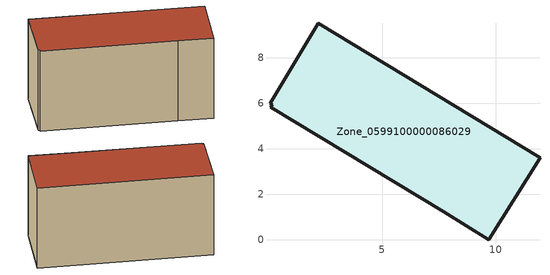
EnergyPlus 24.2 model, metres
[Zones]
Zone_0599100000086029
 floor ground (C_G): 9.68,0 7.7,1.24 0.1,5.84 0.15,5.94 0.06,6 2.18,9.53 11.94,3.62 z0
 wall outside (C_F): 2.18,9.53 0.06,6 0.15,5.94 0.1,5.84 7.7,1.24 9.68,0 11.94,3.62 2.18,9.53 z0:5.85
 roof outside (C_R): 0.1,5.84 7.7,1.24 9.68,0 11.94,3.62 2.18,9.53 0.06,6 0.15,5.94 z5.85
[BUILDING]
Pand.0599100000086029: North Axis=0; Terrain=City; Loads Convergence Tolerance Value=0.04; Temperature Convergence Tolerance Value=0.4; Solar Distribution=FullExterior; Maximum Number of Warmup Days=25; Minimum Number of Warmup Days=1
[Site:Location]
Rotterdam.The.Hague.AP_ZH_NLD Design_Conditions: Latitude=51.96; Longitude=4.45; Time Zone=1; Elevation=-4.5
[SITE:GROUNDTEMPERATURE:BUILDINGSURFACE]
18, 18, 18, 18, 18, 18, 18, 18, 18, 18, 18, 18
[MATERIAL] Thermal Absorptance=0.9; Solar Absorptance=0.7; Visible Absorptance=0.7
Name | Roughness | Thickness | Conductivity | Density | Specific Heat
G.TI.1946-1964 | MediumSmooth | 0.15 | 1 | 540 | 1210
F.TI.1946-1964 | Rough | 0.3 | 0.857143 | 1920 | 840
R.TI.1946-1964 | MediumRough | 0.2 | 0.277778 | 1500 | 1000
[CONSTRUCTION]
C_G: G.TI.1946-1964
C_F: F.TI.1946-1964
C_R: R.TI.1946-1964
[ZONE]
Zone_0599100000086029: Type=1; Multiplier=1; Ceiling Height=Autocalculate; Volume=Autocalculate; Floor Area=autocalculate; Part of Total Floor Area=Yes
[ZONEINFILTRATION:DESIGNFLOWRATE]
Infil_Zone_0599100000086029: Zone or ZoneList or Space or SpaceList=Zone_0599100000086029; Schedule=AlwaysOn; Design Flow Rate Calculation Method=Flow/Area; Flow Rate per Floor Area=0.003; Constant Term Coefficient=1; Temperature Term Coefficient=0; Velocity Term Coefficient=0; Velocity Squared Term Coefficient=0
[HVACTEMPLATE:ZONE:IDEALLOADSAIRSYSTEM]
Zone_0599100000086029: Maximum Heating Supply Air Temperature=50; Minimum Cooling Supply Air Temperature=13; Maximum Heating Supply Air Humidity Ratio=0.0156; Minimum Cooling Supply Air Humidity Ratio=0.0077; Heating Limit=NoLimit; Cooling Limit=NoLimit; Dehumidification Control Type=ConstantSensibleHeatRatio; Cooling Sensible Heat Ratio=0.7; Dehumidification Setpoint=60; Humidification Control Type=None; Humidification Setpoint=30; Outdoor Air Method=None; Outdoor Air Flow Rate per Person=0.00944; Outdoor Air Flow Rate per Zone Floor Area=0; Outdoor Air Flow Rate per Zone=0; Demand Controlled Ventilation Type=None; Outdoor Air Economizer Type=NoEconomizer; Heat Recovery Type=None; Sensible Heat Recovery Effectiveness=0.7; Latent Heat Recovery Effectiveness=0.65
[ZONECONTROL:THERMOSTAT]
ThermostatControl_Zone_0599100000086029: Zone or ZoneList=Zone_0599100000086029; Control Type Schedule=DualSetpointControlType; Control 1=Thermostat_Zone_0599100000086029; Temperature Difference Between Cutout And Setpoint=0
[THERMOSTATSETPOINT:DUALSETPOINT]
Thermostat_Zone_0599100000086029: Heating Setpoint Temperature Schedule=HeatingSetpoint_Zone_0599100000086029; Cooling Setpoint Temperature Schedule=CoolingSetpoint_Zone_0599100000086029
[SCHEDULE:COMPACT]
HeatingSetpoint_Zone_0599100000086029: Through: 12/31, For: AllDays, Until: 24:00, 21
CoolingSetpoint_Zone_0599100000086029: Through: 12/31, For: AllDays, Until: 24:00, 24
DualSetpointControlType: Through: 12/31, For: AllDays, Until: 24:00, 4
AlwaysOn: Through: 12/31, For: AllDays, Until: 24:00, 1
